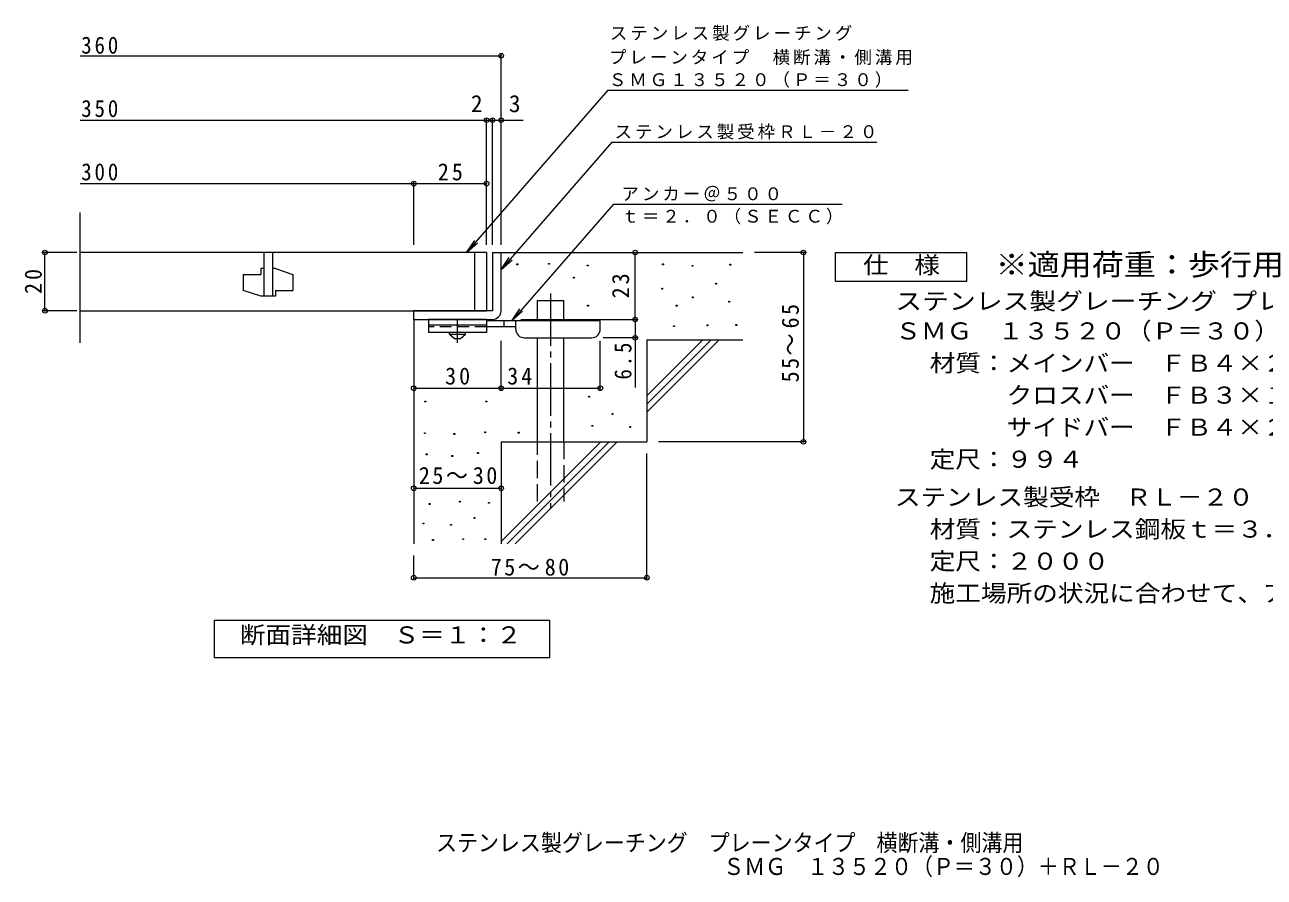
# Model space of a CAD drawing. Units: millimetres, scale not verified. Extents: x -309 to 330, y -274 to 223.
# Drawn here: x -309.2 to 116.2, y -274.2 to 18.5 of the extents above; entities that cross this region are included whole.
import ezdxf
from ezdxf.enums import TextEntityAlignment as Align

# ---------------------------------------------------------------- set-up
doc = ezdxf.new("R2010")
doc.units = ezdxf.units.MM
doc.header["$LTSCALE"] = 2
doc.header["$PDMODE"] = 32
doc.header["$PDSIZE"] = 1.6
for name, pattern in [('CHAIN1', [8, 5, -1, 1, -1]), ('CHAIN2', [12, 9, -1, 1, -1]), ('DASHED2', [3, 2, -1]), ('DASHED3', [4, 3, -1])]:
    doc.linetypes.add(name, pattern=pattern)
for name, color, linetype, lineweight in [('D-0', 7, 'Continuous', 9), ('D-1', 2, 'Continuous', 9), ('D-2', 3, 'Continuous', 9), ('D-4', 7, 'Continuous', 9), ('D-5', 7, 'Continuous', 9), ('D-6', 6, 'Continuous', 9), ('D-9', 4, 'Continuous', 9)]:
    doc.layers.add(name, color=color, linetype=linetype, lineweight=lineweight)
doc.layers.add('F-5_F-5ﾚｲﾔ', color=2, linetype='Continuous')
doc.styles.add('ＭＳ ゴシック', font='')
doc.styles.get('ＭＳ ゴシック').set_extended_font_data('MS Gothic')

msp = doc.modelspace()

# ---------------------------------------------------------------- linework, layer by layer
at = {"layer": 'D-0'}
for points in [[(-140.252, -63.898), (-140.252, -63.598), (-139.952, -63.598), (-139.952, -63.898)], [(-129.424, -63.763), (-129.424, -63.463), (-129.124, -63.463), (-129.124, -63.763)], [(-90.308, -63.898), (-90.308, -63.598), (-90.008, -63.598), (-90.008, -63.898)], [(-67.163, -64.034), (-67.163, -63.734), (-66.863, -63.734), (-66.863, -64.034)], [(-116.16, -64.304), (-116.16, -64.004), (-115.86, -64.004), (-115.86, -64.304)], [(-80.157, -64.44), (-80.157, -64.14), (-79.857, -64.14), (-79.857, -64.44)], [(-120.897, -68.5), (-120.897, -68.2), (-120.597, -68.2), (-120.597, -68.5)], [(-90.579, -72.29), (-90.579, -71.99), (-90.279, -71.99), (-90.279, -72.29)], [(-72.036, -70.531), (-72.036, -70.23), (-71.736, -70.23), (-71.736, -70.531)], [(-80.021, -75.268), (-80.021, -74.968), (-79.721, -74.968), (-79.721, -75.268)], [(-67.569, -76.757), (-67.569, -76.457), (-67.269, -76.457), (-67.269, -76.757)], [(-116.024, -78.11), (-116.024, -77.81), (-115.724, -77.81), (-115.724, -78.11)], [(-85.571, -78.11), (-85.571, -77.81), (-85.271, -77.81), (-85.271, -78.11)], [(-86.518, -85.148), (-86.518, -84.848), (-86.218, -84.848), (-86.218, -85.148)], [(-75.013, -84.878), (-75.013, -84.577), (-74.713, -84.577), (-74.713, -84.878)], [(-65.133, -84.742), (-65.133, -84.442), (-64.833, -84.442), (-64.833, -84.742)], [(-115.618, -109.376), (-115.618, -109.076), (-115.318, -109.076), (-115.318, -109.376)], [(-171.881, -111.017), (-171.881, -110.717), (-171.581, -110.717), (-171.581, -111.017)], [(-150.944, -111.017), (-150.944, -110.717), (-150.644, -110.717), (-150.644, -111.017)], [(-114.535, -119.392), (-114.535, -119.092), (-114.235, -119.092), (-114.235, -119.392)], [(-107.633, -115.331), (-107.633, -115.031), (-107.333, -115.031), (-107.333, -115.331)], [(-172.034, -121.904), (-172.034, -121.604), (-171.734, -121.604), (-171.734, -121.904)], [(-161.908, -122.209), (-161.908, -121.909), (-161.608, -121.909), (-161.608, -122.209)], [(-151.325, -121.6), (-151.325, -121.3), (-151.025, -121.3), (-151.025, -121.6)], [(-139.844, -121.695), (-139.844, -121.395), (-139.544, -121.395), (-139.544, -121.695)], [(-101.542, -119.798), (-101.542, -119.498), (-101.242, -119.498), (-101.242, -119.798)], [(-171.424, -129.137), (-171.424, -128.837), (-171.124, -128.837), (-171.124, -129.137)], [(-162.593, -129.746), (-162.593, -129.446), (-162.293, -129.446), (-162.293, -129.746)], [(-153.761, -128.68), (-153.761, -128.38), (-153.461, -128.38), (-153.461, -128.68)], [(-170.359, -146.191), (-170.359, -145.891), (-170.059, -145.891), (-170.059, -146.191)], [(-160.004, -145.429), (-160.004, -145.129), (-159.704, -145.129), (-159.704, -145.429)], [(-150.031, -145.81), (-150.031, -145.51), (-149.731, -145.51), (-149.731, -145.81)], [(-172.49, -152.891), (-172.49, -152.591), (-172.19, -152.591), (-172.19, -152.891)], [(-163.05, -153.347), (-163.05, -153.047), (-162.75, -153.047), (-162.75, -153.347)], [(-154.98, -150.987), (-154.98, -150.687), (-154.679, -150.687), (-154.679, -150.987)], [(-169.217, -158.601), (-169.217, -158.301), (-168.917, -158.301), (-168.917, -158.601)], [(-158.862, -158.296), (-158.862, -157.996), (-158.562, -157.996), (-158.562, -158.296)], [(-151.249, -158.296), (-151.249, -157.996), (-150.949, -157.996), (-150.949, -158.296)]]:
    msp.add_lwpolyline(points, close=True, dxfattribs=at)
at = {"layer": 'D-1'}
for p, q in [((-148.677, -59.709), (-148.677, -79.709)), ((-148.677, -59.709), (-145.677, -59.709)), ((-145.677, -79.709), (-145.677, -59.709)), ((-148.677, -79.709), (-175.677, -79.709)), ((-175.677, -82.708), (-175.677, -79.709)), ((-175.677, -82.708), (-149.677, -82.708)), ((-149.677, -82.708), (-148.677, -82.708))]:
    msp.add_line(p, q, dxfattribs=at)
msp.add_arc((-148.677, -79.709), 3, 270, 0, dxfattribs=at)
at = {"layer": 'D-2'}
for p, q in [((-290.211, -90.757), (-290.211, -45.969)), ((-150.677, -59.709), (-290.211, -59.709)), ((-227.177, -59.709), (-227.177, -74.709)), ((-224.177, -59.709), (-224.177, -74.709)), ((-154.677, -79.709), (-154.677, -59.709)), ((-150.677, -59.709), (-150.677, -79.709)), ((-234.177, -67.209), (-234.177, -72.709)), ((-234.177, -67.209), (-228.177, -67.209)), ((-228.177, -65.209), (-228.177, -67.209)), ((-227.177, -65.209), (-228.177, -65.209)), ((-223.177, -65.209), (-224.177, -65.209)), ((-223.177, -72.709), (-217.177, -72.709)), ((-290.211, -79.709), (-150.677, -79.709))]:
    msp.add_line(p, q, dxfattribs=at)
for points in [[(-223.177, -65.209), (-217.177, -67.209), (-217.177, -72.709)], [(-223.177, -72.709), (-223.177, -74.709), (-228.177, -74.709), (-234.177, -72.709)]]:
    msp.add_lwpolyline(points, dxfattribs=at)
at = {"layer": 'D-4'}
for p, q in [((-290.211, 7.865), (-145.677, 7.865)), ((-145.677, -57.118), (-145.677, 8.465)), ((-290.211, -14.274), (-150.677, -14.274)), ((-150.677, -57.118), (-150.677, -13.674)), ((-150.677, -14.274), (-149.677, -14.274)), ((-149.677, -14.274), (-138.145, -14.274)), ((-148.677, -57.118), (-148.677, -13.674)), ((-290.211, -36.025), (-175.677, -36.025)), ((-175.677, -57.118), (-175.677, -35.425)), ((-175.677, -36.025), (-150.677, -36.025)), ((-291.281, -59.709), (-302.891, -59.709)), ((-302.291, -79.709), (-302.291, -59.709)), ((-99.684, -82.708), (-99.684, -59.709)), ((-41.324, -59.709), (-58.677, -59.709)), ((-41.924, -59.709), (-41.924, -124.709)), ((-291.281, -79.709), (-302.891, -79.709)), ((-138.875, -82.708), (-99.084, -82.708)), ((-99.684, -82.708), (-99.684, -106.058)), ((-99.084, -89.008), (-110.675, -89.008)), ((-145.675, -106.929), (-145.675, -90.008)), ((-111.675, -106.929), (-111.675, -90.008)), ((-41.324, -124.709), (-91.677, -124.709)), ((-95.677, -171.979), (-95.677, -128.709)), ((-175.677, -140.66), (-145.677, -140.66)), ((-175.677, -171.979), (-175.677, -163.708)), ((-175.677, -171.379), (-95.677, -171.379))]:
    msp.add_line(p, q, dxfattribs=at)
msp.add_lwpolyline([(-175.675, -106.329), (-145.675, -106.329), (-111.675, -106.329)], dxfattribs=at)
for p in [(-145.677, 7.865), (-150.677, -14.274), (-148.677, -14.274), (-145.677, -14.274), (-175.677, -36.025), (-150.677, -36.025), (-302.291, -59.709), (-99.684, -59.709), (-41.924, -59.709), (-302.291, -79.709), (-99.684, -82.708), (-99.684, -89.008), (-175.675, -106.329), (-145.675, -106.329), (-111.675, -106.329), (-41.924, -124.709), (-175.677, -140.66), (-145.677, -140.66), (-175.677, -171.379), (-95.677, -171.379)]:
    msp.add_point(p, dxfattribs=at)
at = {"layer": 'D-5'}
for p, q in [((-109.024, -3.985), (-5.975, -3.985)), ((-107.659, -21.861), (-16.74, -21.861)), ((-107.143, -43.099), (-142.053, -83.208)), ((-107.143, -43.099), (-28.686, -43.099)), ((-157.524, -59.709), (-153.778, -56.398)), ((-145.677, -65.541), (-142.915, -61.374)), ((-142.053, -83.208), (-139.291, -79.041)), ((-142.053, -83.208), (-138.306, -79.897))]:
    msp.add_line(p, q, dxfattribs=at)
for points in [[(-109.024, -3.985), (-157.524, -59.709), (-154.762, -55.541)], [(-107.659, -21.861), (-145.677, -65.541), (-141.93, -62.231)]]:
    msp.add_lwpolyline(points, dxfattribs=at)
for points in [[(-30.964, -69.708), (-30.964, -59.708), (14.036, -59.708), (14.036, -69.708)], [(-244.076, -198.897), (-244.076, -185.897), (-129.076, -185.897), (-129.076, -198.897)]]:
    msp.add_lwpolyline(points, close=True, dxfattribs=at)
at = {"layer": 'D-6'}
for p, q in [((-145.677, -59.709), (-62.677, -59.709)), ((-133.218, -83.208), (-133.218, -76.208)), ((-133.218, -76.208), (-124.218, -76.208)), ((-124.218, -83.208), (-124.218, -76.208)), ((-175.677, -82.708), (-175.677, -159.708)), ((-133.218, -124.709), (-133.218, -89.008)), ((-124.218, -124.709), (-124.218, -89.008)), ((-95.677, -108.91), (-76.475, -89.708)), ((-95.677, -89.708), (-62.677, -89.708)), ((-95.677, -111.739), (-73.647, -89.708)), ((-95.677, -89.708), (-95.677, -124.709)), ((-95.677, -114.567), (-70.819, -89.708)), ((-145.677, -124.709), (-145.677, -159.708)), ((-145.677, -124.709), (-95.677, -124.709)), ((-145.677, -158.91), (-111.475, -124.709)), ((-143.647, -159.708), (-108.647, -124.709)), ((-140.819, -159.708), (-105.819, -124.709))]:
    msp.add_line(p, q, dxfattribs=at)
at = {"layer": 'D-6', "linetype": 'CHAIN2'}
msp.add_line((-128.718, -73.746), (-128.718, -147.375), dxfattribs=at)
at = {"layer": 'D-6', "linetype": 'DASHED3'}
for p, q in [((-133.218, -145.208), (-133.218, -124.709)), ((-124.218, -124.709), (-124.218, -145.208))]:
    msp.add_line(p, q, dxfattribs=at)
at = {"layer": 'D-9', "color": 3}
for p, q in [((-170.675, -82.708), (-170.675, -87.208)), ((-150.675, -82.708), (-170.675, -82.708)), ((-150.675, -84.708), (-170.675, -84.708)), ((-150.675, -82.708), (-150.675, -87.208)), ((-150.675, -87.208), (-170.675, -87.208))]:
    msp.add_line(p, q, dxfattribs=at)
at = {"layer": 'D-9', "linetype": 'CHAIN1'}
msp.add_line((-160.675, -90.756), (-160.675, -82.708), dxfattribs=at)
at = {"layer": 'D-9'}
for p, q in [((-111.675, -83.208), (-150.675, -83.208)), ((-144.675, -85.208), (-144.675, -83.208)), ((-140.675, -86.008), (-140.675, -83.208)), ((-111.675, -86.008), (-111.675, -83.208)), ((-140.67, -85.208), (-150.675, -85.208)), ((-137.675, -89.008), (-114.675, -89.008))]:
    msp.add_line(p, q, dxfattribs=at)
at = {"layer": 'D-9', "color": 3, "linetype": 'DASHED2'}
msp.add_line((-150.675, -85.208), (-170.675, -85.208), dxfattribs=at)
at = {"layer": 'D-9', "color": 2}
for p, q in [((-163.425, -87.708), (-163.425, -87.208)), ((-163.425, -87.708), (-161.675, -89.208)), ((-163.425, -87.708), (-157.925, -87.708)), ((-161.675, -89.208), (-159.675, -89.208)), ((-159.675, -89.208), (-157.925, -87.708)), ((-157.925, -87.708), (-157.925, -87.208))]:
    msp.add_line(p, q, dxfattribs=at)
at = {"layer": 'D-9'}
for centre, start, end in [((-137.675, -86.008), 180, 270), ((-114.675, -86.008), 270, 0)]:
    msp.add_arc(centre, 3, start, end, dxfattribs=at)

# ---------------------------------------------------------------- texts
at = {"layer": 'D-4', "color": 2, "style": 'ＭＳ ゴシック'}
for s, p in [('2', (-156.045, -13.274)), ('3', (-143.017, -13.274))]:
    msp.add_text(s, height=5.865, dxfattribs=at).set_placement(p, align=Align.BOTTOM_LEFT)
at = {"layer": 'D-4', "color": 2, "char_height": 5.865, "attachment_point": 7, "style": 'ＭＳ ゴシック'}
for s, insert in [('\\T1.27;\\W0.9;360', (-289.818, 8.476)), ('\\T1.27;\\W0.9;350', (-289.818, -13.274)), ('\\T1.27;\\W0.9;300', (-289.818, -35.025)), ('\\T1.27;\\W0.95;25', (-167.427, -35.025)), ('\\T1.27;\\W0.95;30', (-164.925, -105.129)), ('\\T1.27;\\W0.95;34', (-143.602, -105.129)), ('\\T1.22;\\W0.95;25～30', (-173.927, -139.278)), ('\\T1.22;\\W0.95;75～80', (-149.251, -170.725))]:
    msp.add_mtext(s, dxfattribs=dict(at, insert=insert))
at = {"layer": 'D-4', "color": 2, "char_height": 5.865, "attachment_point": 7, "rotation": 90, "style": 'ＭＳ ゴシック'}
for s, insert in [('\\T1.27;\\W0.95;20', (-303.291, -73.959)), ('\\T1.27;\\W0.95;23', (-101.684, -75.458)), ('\\T1.22;\\W0.95;55～65', (-43.446, -104.31)), ('\\T1.27;\\W0.9;6.5', (-100.884, -103.347))]:
    msp.add_mtext(s, dxfattribs=dict(at, insert=insert))
at = {"layer": 'D-5', "color": 3, "style": 'ＭＳ ゴシック', "width": 1.1}
msp.add_text('※適用荷重：歩行用', height=7.331, dxfattribs=at).set_placement((24.036, -69.708), align=Align.BOTTOM_LEFT)
at = {"layer": 'D-5', "color": 2, "style": 'ＭＳ ゴシック'}
for s, width, p in [('仕\u3000様', 1.1, (-21.464, -68.708)), ('ステンレス製グレーチング プレーンタイプ 横断溝・側溝用', 1.15, (-10.402, -81.096)), ('ＳＭＧ\u3000１３５２０（Ｐ＝３０）', 1.1, (-10.402, -91.327)), ('材質：メインバー\u3000ＦＢ４×２０（ＳＵＳ３０４）', 1.1, (1.397, -102.378)), ('\u3000\u3000\u3000クロスバー\u3000ＦＢ３×１５（ＳＵＳ３０４）', 1.1, (1.397, -113.378)), ('\u3000\u3000\u3000サイドバー\u3000ＦＢ４×２０（ＳＵＳ３０４）', 1.1, (1.397, -124.378)), ('定尺：９９４', 1.1, (1.397, -135.378)), ('ステンレス製受枠\u3000ＲＬ－２０', 1.1, (-10.546, -148.378)), ('材質：ステンレス鋼板ｔ＝３．０（ＳＵＳ３０４）', 1.1, (1.397, -159.378)), ('定尺：２０００', 1.1, (1.397, -170.378)), ('施工場所の状況に合わせて、アンカーをプライヤー等で折り曲げてご使用ください。', 1.1, (1.397, -181.378)), ('断面詳細図\u3000Ｓ＝１：２', 1.1, (-235.391, -195.703))]:
    msp.add_text(s, height=5.865, dxfattribs=dict(at, width=width)).set_placement(p, align=Align.BOTTOM_LEFT)
at = {"layer": 'D-5', "char_height": 4.399, "attachment_point": 7, "style": 'ＭＳ ゴシック'}
for s, insert in [('\\T1.17;ステンレス製グレーチング', (-108.362, 12.949)), ('\\T1.17;プレーンタイプ\u3000横断溝・側溝用', (-108.672, 4.617)), ('\\T1.17;ＳＭＧ１３５２０（Ｐ＝３０）', (-108.716, -3.144)), ('\\T1.17;ステンレス製受枠ＲＬ－２０', (-106.782, -20.909)), ('\\T1.17;アンカー＠５００', (-104.414, -42.167)), ('\\T1.17;ｔ＝２．０（ＳＥＣＣ）', (-104.414, -50.031))]:
    msp.add_mtext(s, dxfattribs=dict(at, insert=insert))
at = {"layer": 'F-5_F-5ﾚｲﾔ', "style": 'ＭＳ ゴシック', "width": 0.9}
for s, p in [('ステンレス製グレーチング\u3000プレーンタイプ\u3000横断溝・側溝用', (-168.044, -267.054)), ('ＳＭＧ\u3000１３５２０（Ｐ＝３０）＋ＲＬ－２０', (-69.465, -275.199))]:
    msp.add_text(s, height=5.865, dxfattribs=at).set_placement(p, align=Align.BOTTOM_LEFT)

doc.saveas('drawing.dxf')
